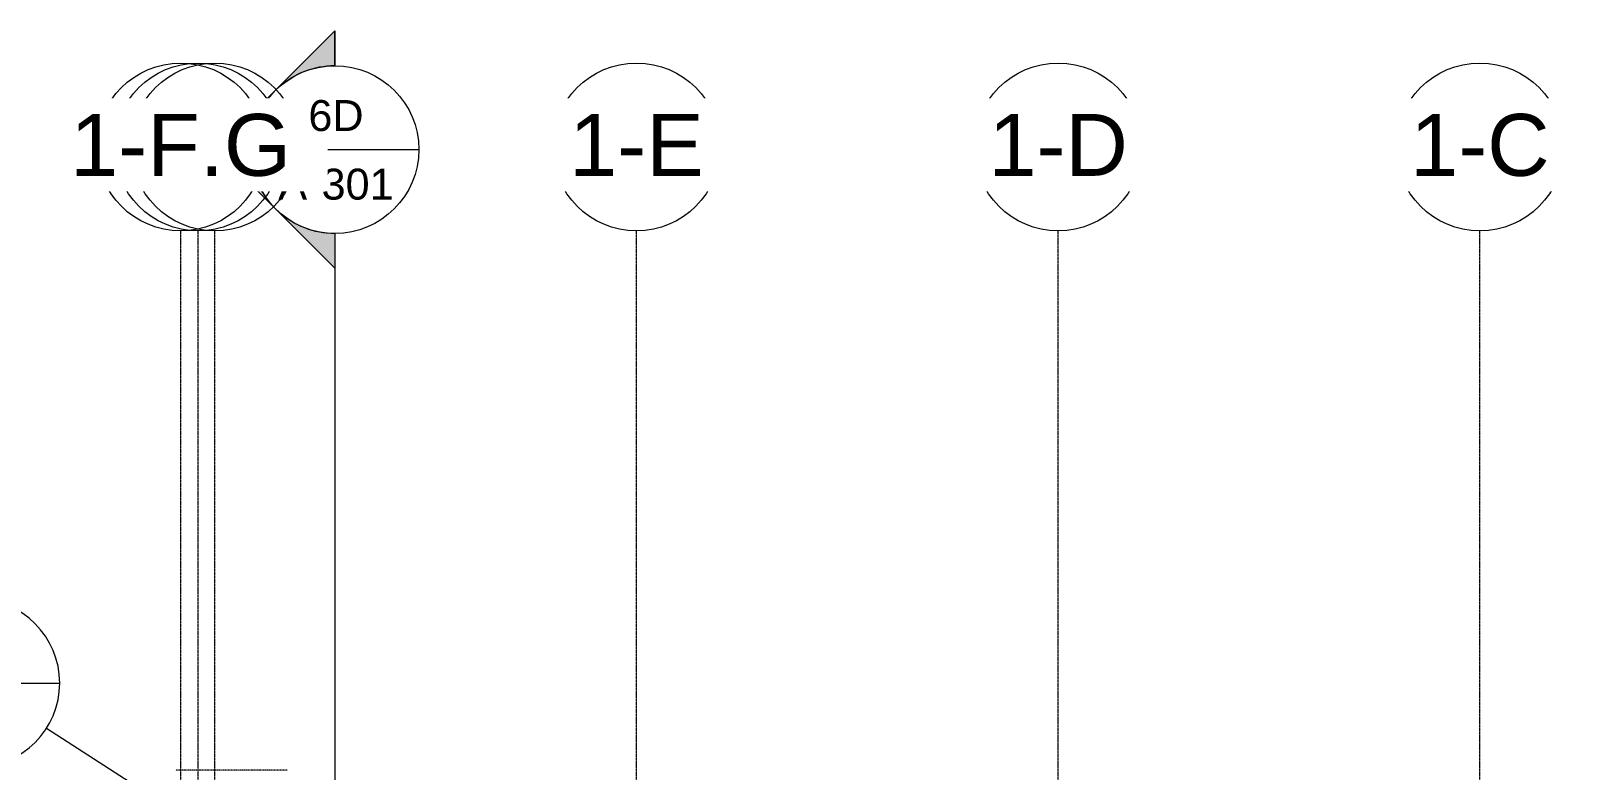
# Model space of a CAD drawing. Header units: inches. Extents: x -23445 to -52, y -314 to 853.
# Drawn here: x -12574 to -11689, y 430 to 853 of the extents above; entities that cross this region are included whole.
import ezdxf

# ---------------------------------------------------------------- set-up
doc = ezdxf.new("R2010")
doc.units = ezdxf.units.IN
doc.header["$MEASUREMENT"] = 0
doc.linetypes.add('Dash Dot 3_16_', pattern=[0.3125, 0.1875, -0.0625, 0, -0.0625])
doc.linetypes.add('Grid Line 1_2_', pattern=[0.875, 0.5, -0.125, 0.125, -0.125])
for name, color, linetype, lineweight in [('A-ANNO-SYMB', 150, 'Continuous', 9), ('G-ANNO-SYMB', 111, 'Continuous', 9), ('S-GRID', 1, 'Continuous', 9), ('S-GRID-IDEN', 1, 'Continuous', 9)]:
    doc.layers.add(name, color=color, linetype=linetype, lineweight=lineweight)
doc.styles.add('Arial_1', font='arial.ttf', dxfattribs={"height": 35.407186})
doc.styles.add('Arial_2', font='arial.ttf', dxfattribs={"height": 17.703593})

# ---------------------------------------------------------------- blocks, each defined once
blk = doc.blocks.new('Grid - Grid Head - Circle-14747-Building Section - North_South looking East _ Lounge')
at = {"layer": 'S-GRID-IDEN'}
blk.add_circle((21143.8, 786.66), 48, dxfattribs=at)
blk = doc.blocks.new('Section - Section Head - Filled-1526-Building Section - North_South looking East _ Lounge')
at = {"layer": 'G-ANNO-SYMB'}
h = blk.add_hatch(color=256, dxfattribs=at)
edge = h.paths.add_edge_path(flags=0)
edge.add_arc((22248.83, 593.16), 48.06, 47.9216, 90)
edge.add_line((22248.83, 641.22), (22248.83, 661.04))
edge.add_line((22248.83, 661.04), (22281.04, 628.83))
h = blk.add_hatch(color=256, dxfattribs=at)
edge = h.paths.add_edge_path(flags=0)
edge.add_line((22282.77, 627.1), (22316.72, 593.16))
edge.add_line((22316.72, 593.16), (22296.83, 593.16))
edge.add_arc((22248.83, 593.16), 48, 360, 405)
h = blk.add_hatch(color=256, dxfattribs=at)
edge = h.paths.add_edge_path(flags=0)
edge.add_arc((22248.83, 593.16), 48, 315, 360)
edge.add_line((22296.83, 593.16), (22316.72, 593.16))
edge.add_line((22316.72, 593.16), (22282.77, 559.22))
h = blk.add_hatch(color=256, dxfattribs=at)
edge = h.paths.add_edge_path(flags=0)
edge.add_line((22281.04, 557.48), (22248.83, 525.27))
edge.add_line((22248.83, 525.27), (22248.83, 545.09))
edge.add_arc((22248.83, 593.16), 48.06, 270, 312.0784)
for p, q in [((22316.72, 593.16), (22248.83, 661.04)), ((22248.83, 641.16), (22248.83, 661.04)), ((22281.04, 628.83), (22248.83, 661.04)), ((22248.83, 661.04), (22248.83, 641.22)), ((22316.72, 593.16), (22282.77, 627.1)), ((22316.72, 593.16), (22248.83, 525.27)), ((22282.77, 559.22), (22316.72, 593.16)), ((22296.83, 593.16), (22316.72, 593.16)), ((22316.72, 593.16), (22296.83, 593.16)), ((22248.83, 525.27), (22281.04, 557.48)), ((22248.83, 545.16), (22248.83, 525.27)), ((22248.83, 545.09), (22248.83, 525.27))]:
    blk.add_line(p, q, dxfattribs=at)
for radius, start, end in [(48, 90, 270), (48.06, 47.9216, 90), (48, 270, 90), (48, 360, 45), (48, 315, 360), (48.06, 270, 312.0784)]:
    blk.add_arc((22248.83, 593.16), radius, start, end, dxfattribs=at)
blk = doc.blocks.new('Section - Callout Head-19020-Building Section - North_South looking East _ Lounge')
at = {"layer": 'A-ANNO-SYMB'}
blk.add_line((22660.58, -105.93), (22756.58, -105.93), dxfattribs=at)
for start, end in [(0, 180), (180, 360)]:
    blk.add_arc((22708.58, -105.93), 48, start, end, dxfattribs=at)

msp = doc.modelspace()

# ---------------------------------------------------------------- linework, layer by layer
at = {"layer": 'A-ANNO-SYMB'}
msp.add_line((-12511.15468, 419.13536), (-12565.07058, 453.89464), dxfattribs=at)
at = {"layer": 'A-ANNO-SYMB', "linetype": 'Dash Dot 3_16_'}
msp.add_line((-12427.24818, 430.13097), (-12490.98327, 430.13097), dxfattribs=at)
at = {"layer": 'G-ANNO-SYMB'}
msp.add_line((-12399.98622, 737.15708), (-12399.98622, -79.66081), dxfattribs=at)
at = {"layer": 'S-GRID', "linetype": 'Grid Line 1_2_'}
for p, q in [((-12488.20602, -273.16081), (-12488.20602, 738.65708)), ((-12478.20602, -273.16081), (-12478.20602, 738.65708)), ((-12468.70602, -273.16081), (-12468.70602, 738.65708)), ((-12227.45602, -273.16081), (-12227.45602, 738.65708)), ((-12227.45602, -273.16081), (-12227.45602, 738.65708)), ((-11986.20602, -273.16081), (-11986.20602, 738.65708)), ((-11986.20602, -273.16081), (-11986.20602, 738.65708)), ((-11744.95602, -273.16081), (-11744.95602, 738.65708)), ((-11744.95602, -273.16081), (-11744.95602, 738.65708))]:
    msp.add_line(p, q, dxfattribs=at)

# ---------------------------------------------------------------- block references
at = {"layer": 'A-ANNO-SYMB'}
msp.add_blockref('Section - Callout Head-19020-Building Section - North_South looking East _ Lounge', (-35313.99268, 585.83826), dxfattribs=at)
at = {"layer": 'S-GRID-IDEN'}
for p in [(-33612.50883, 0), (-33371.25883, 0), (-33130.00883, 0), (-32888.75883, 0)]:
    msp.add_blockref('Grid - Grid Head - Circle-14747-Building Section - North_South looking East _ Lounge', p, dxfattribs=at)

# ---------------------------------------------------------------- next in the draw order: texts
at = {"layer": 'S-GRID-IDEN', "char_height": 35.407186, "width": 85.104, "attachment_point": 2, "line_spacing_factor": 0.938532, "style": 'Arial_1', "bg_fill": 3, "box_fill_scale": 1.25, "bg_fill_color": 0, "bg_fill_transparency": 0}
for s, insert in [('3-8', (-12468.71525, 805.53081)), ('3-7', (-12227.46525, 805.53081)), ('3-6', (-11986.21525, 805.53081)), ('3-5', (-11744.96525, 805.53081))]:
    msp.add_mtext(s, dxfattribs=dict(at, insert=insert))

# ---------------------------------------------------------------- next in the draw order: linework, layer by layer
at = {"layer": 'G-ANNO-SYMB'}
msp.add_line((-12447.98622, 785.15708), (-12351.98622, 785.15708), dxfattribs=at)

# ---------------------------------------------------------------- next in the draw order: block references
at = {"layer": 'G-ANNO-SYMB', "extrusion": (0, 0, -1)}
msp.add_blockref('Section - Section Head - Filled-1526-Building Section - North_South looking East _ Lounge', (-9848.84687, 192), dxfattribs=at)
at = {"layer": 'S-GRID-IDEN'}
for p in [(-33622.00883, 0), (-33371.25883, 0), (-33130.00883, 0), (-32888.75883, 0)]:
    msp.add_blockref('Grid - Grid Head - Circle-14747-Building Section - North_South looking East _ Lounge', p, dxfattribs=at)

# ---------------------------------------------------------------- next in the draw order: texts
at = {"layer": 'G-ANNO-SYMB', "char_height": 17.703593, "attachment_point": 2, "line_spacing_factor": 0.938532, "style": 'Arial_2'}
for s, insert, width in [('6D', (-12399.37148, 813.49532), 37.584), ('A-301', (-12399.37148, 774.22284), 78.624)]:
    msp.add_mtext(s, dxfattribs=dict(at, insert=insert, width=width))

# ---------------------------------------------------------------- next in the draw order: texts
at = {"layer": 'S-GRID-IDEN', "char_height": 35.407186, "attachment_point": 2, "line_spacing_factor": 0.938532, "style": 'Arial_1', "bg_fill": 3, "box_fill_scale": 1.25, "bg_fill_color": 0, "bg_fill_transparency": 0}
for s, insert, width in [('1-F', (-12478.21525, 805.53081), 88.128), ('1-E', (-12227.46525, 805.53081), 91.584), ('1-D', (-11986.21525, 805.53081), 94.608), ('1-C', (-11744.96525, 805.53081), 94.608)]:
    msp.add_mtext(s, dxfattribs=dict(at, insert=insert, width=width))

# ---------------------------------------------------------------- next in the draw order: block references
at = {"layer": 'S-GRID-IDEN'}
msp.add_blockref('Grid - Grid Head - Circle-14747-Building Section - North_South looking East _ Lounge', (-33632.00883, 0), dxfattribs=at)

# ---------------------------------------------------------------- next in the draw order: texts
at = {"layer": 'S-GRID-IDEN', "insert": (-12488.21525, 805.53081), "char_height": 35.407186, "width": 150.336, "attachment_point": 2, "line_spacing_factor": 0.938532, "style": 'Arial_1', "bg_fill": 3, "box_fill_scale": 1.25, "bg_fill_color": 0, "bg_fill_transparency": 0}
msp.add_mtext('1-F.G', dxfattribs=at)

doc.saveas('drawing.dxf')
